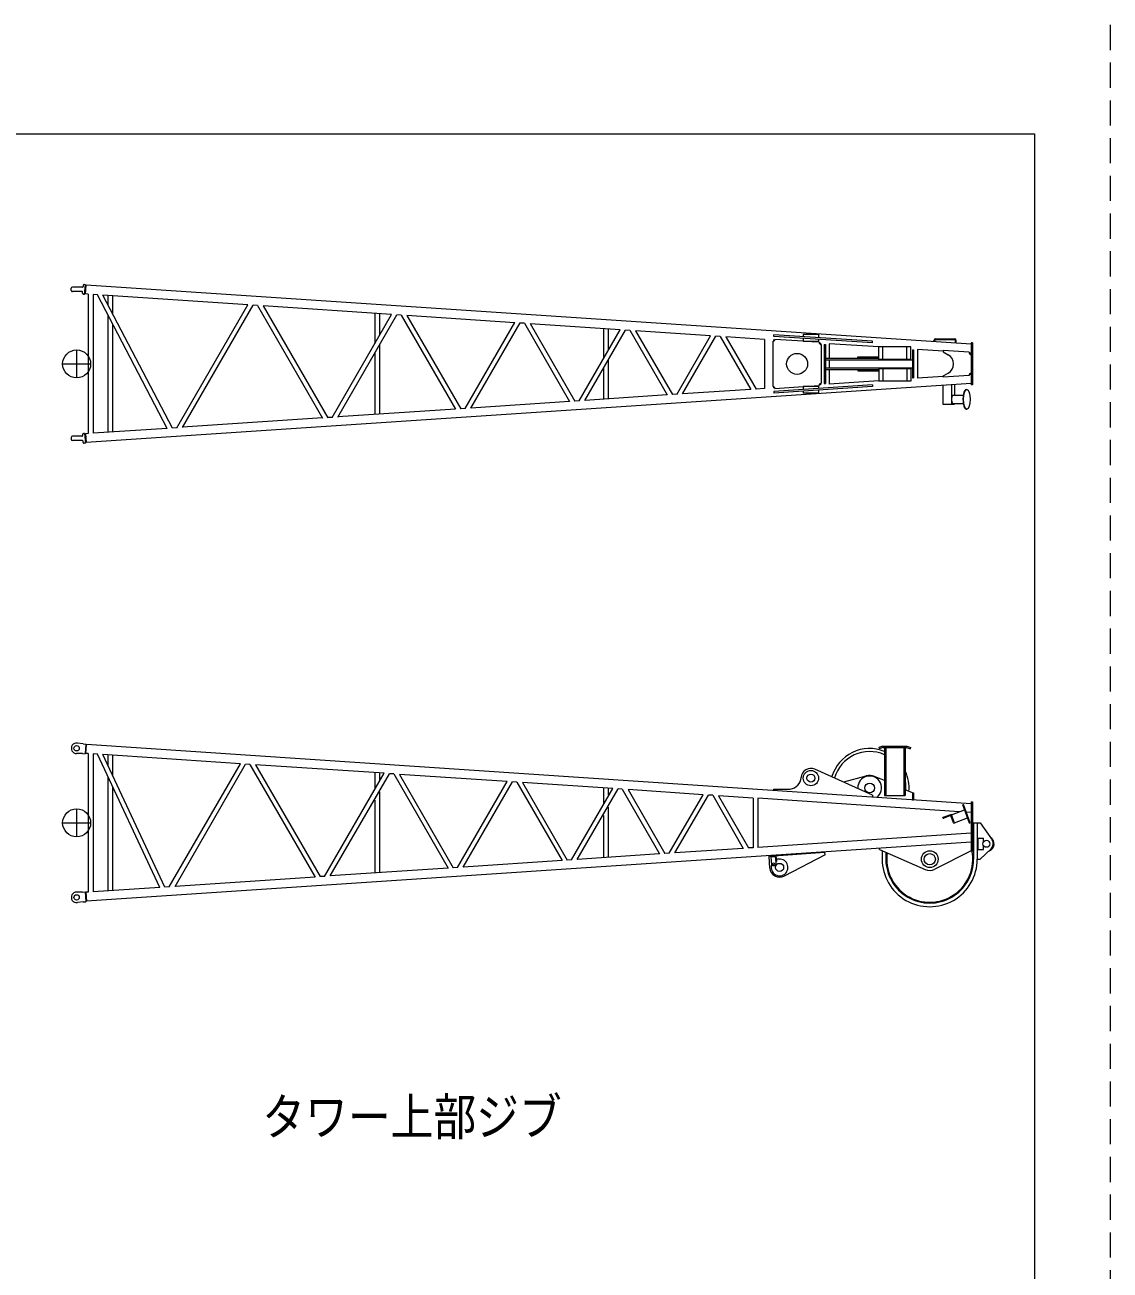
# Model space of a CAD drawing. Units: millimetres on the paper. Extents: x -420 to 629, y -297 to 297.
# Drawn here: x 291.1 to 420.5, y 148.5 to 297 of the extents above; entities that cross this region are included whole.
import ezdxf
from ezdxf.enums import TextEntityAlignment as Align

# ---------------------------------------------------------------- set-up
doc = ezdxf.new("R2010")
doc.units = ezdxf.units.MM
doc.linetypes.add('USER1', pattern=[4.5, 3, -1.5])
doc.layers.add('0-0_0', color=7, linetype='Continuous', lineweight=18)
doc.layers.add('0-1_1', color=7, linetype='Continuous', lineweight=18)
doc.styles.add('ＭＳ ゴシック', font='')
doc.styles.get('ＭＳ ゴシック').set_extended_font_data('MS Gothic')

msp = doc.modelspace()

# ---------------------------------------------------------------- linework, layer by layer
at = {"layer": '0-0_0'}
for p, q in [((298.077, 265.926), (298.065, 265.795)), ((298.359, 266.018), (298.204, 266.032)), ((298.254, 264.856), (298.359, 266.018)), ((298.444, 265.846), (298.344, 265.855)), ((298.359, 264.909), (298.454, 265.964)), ((403.934, 258.914), (298.454, 265.964)), ((296.66, 265.336), (296.66, 265.586)), ((297.982, 265.72), (296.793, 265.72)), ((297.921, 265.203), (296.793, 265.203)), ((297.995, 265.013), (298.004, 265.112)), ((298.254, 264.856), (298.116, 264.868)), ((298.369, 265.009), (298.269, 265.018)), ((298.685, 264.888), (298.359, 264.909)), ((298.685, 264.888), (298.685, 248.255)), ((299.252, 264.85), (299.252, 248.293)), ((299.77, 264.815), (299.252, 264.85)), ((308.109, 248.885), (299.77, 264.815)), ((308.727, 248.926), (300.433, 264.771)), ((317.715, 263.616), (300.433, 264.771)), ((301.052, 263.589), (301.052, 264.729)), ((301.618, 262.506), (301.618, 264.691)), ((309.249, 248.951), (317.721, 263.625)), ((309.93, 248.997), (318.351, 263.582)), ((318.868, 263.539), (318.346, 263.573)), ((318.862, 263.548), (326.618, 250.114)), ((319.543, 263.503), (327.248, 250.156)), ((334.85, 262.47), (319.548, 263.493)), ((301.052, 248.413), (301.052, 262.367)), ((327.76, 250.19), (334.854, 262.478)), ((328.44, 250.236), (335.484, 262.436)), ((332.853, 262.604), (332.853, 259.011)), ((333.419, 262.566), (333.419, 259.992)), ((336, 262.393), (335.48, 262.428)), ((335.996, 262.401), (342.477, 251.175)), ((336.676, 262.356), (343.107, 251.217)), ((349.529, 261.489), (336.681, 262.348)), ((343.618, 251.251), (349.533, 261.495)), ((344.299, 251.297), (350.163, 261.453)), ((350.678, 261.412), (350.159, 261.447)), ((350.674, 261.419), (356.064, 252.084)), ((351.355, 261.373), (356.694, 252.127)), ((362.105, 260.649), (351.359, 261.367)), ((301.618, 248.451), (301.618, 261.285)), ((357.205, 252.161), (362.108, 260.654)), ((357.886, 252.206), (362.738, 260.612)), ((360.107, 260.782), (360.107, 257.187)), ((360.673, 260.744), (360.673, 258.168)), ((363.253, 260.572), (362.735, 260.607)), ((363.25, 260.577), (367.703, 252.863)), ((363.93, 260.532), (368.333, 252.906)), ((372.88, 259.929), (363.933, 260.527)), ((368.845, 252.94), (372.882, 259.933)), ((369.525, 252.985), (373.512, 259.891)), ((374.026, 259.852), (373.51, 259.886)), ((392.174, 259.27), (380.42, 260.055)), ((383.918, 260.063), (383.918, 259.821)), ((385.751, 260.063), (383.918, 260.063)), ((385.751, 260.063), (385.751, 259.699)), ((333.419, 258.859), (333.419, 250.577)), ((374.023, 259.856), (377.675, 253.531)), ((374.704, 259.811), (378.305, 253.573)), ((379.305, 259.499), (374.707, 259.806)), ((379.305, 259.499), (379.305, 253.644)), ((380.299, 259.263), (380.299, 253.88)), ((380.53, 259.417), (380.364, 259.428)), ((380.364, 259.428), (380.364, 259.271)), ((383.918, 259.273), (380.549, 259.496)), ((383.918, 259.621), (383.918, 259.263)), ((385.751, 259.263), (383.918, 259.263)), ((385.825, 259.146), (384.066, 259.263)), ((385.751, 259.498), (385.751, 259.263)), ((385.972, 259.054), (385.833, 259.063)), ((385.972, 259.054), (385.972, 258.902)), ((386.074, 258.88), (386.074, 254.263)), ((386.426, 258.905), (386.576, 258.905)), ((386.426, 258.905), (386.426, 254.238)), ((386.576, 258.905), (386.576, 254.238)), ((387.03, 258.983), (387.03, 257.246)), ((392.924, 258.589), (387.03, 258.983)), ((392.161, 259.07), (392.174, 259.27)), ((396.757, 258.621), (392.924, 258.621)), ((392.924, 257.121), (392.924, 258.621)), ((393.424, 257.197), (393.424, 258.535)), ((396.257, 257.201), (396.257, 258.535)), ((399.501, 259.21), (399.501, 259.363)), ((399.601, 259.203), (399.601, 259.363)), ((399.701, 259.563), (401.968, 259.563)), ((399.701, 259.463), (401.968, 259.463)), ((402.068, 259.038), (402.068, 259.363)), ((402.168, 259.032), (402.168, 259.363)), ((404.084, 259.071), (403.934, 259.071)), ((403.934, 259.071), (403.934, 254.071)), ((404.084, 259.071), (404.084, 254.071)), ((297.302, 258.238), (297.302, 254.905)), ((332.853, 257.878), (332.853, 250.539)), ((360.673, 257.035), (360.673, 252.398)), ((386.576, 257.246), (392.924, 257.246)), ((386.576, 257.046), (396.926, 257.046)), ((387.03, 257.046), (387.03, 256.096)), ((390.418, 257.246), (390.418, 257.396)), ((390.418, 257.396), (392.924, 257.396)), ((396.926, 258.238), (397.076, 258.238)), ((396.926, 258.238), (396.926, 254.905)), ((397.076, 258.238), (397.076, 254.905)), ((397.53, 258.281), (397.53, 254.862)), ((400.601, 258.076), (397.53, 258.281)), ((403.685, 257.955), (400.601, 258.161)), ((400.601, 258.161), (400.601, 257.994)), ((400.601, 257.994), (401.199, 257.669)), ((403.934, 257.853), (403.694, 257.869)), ((295.635, 256.571), (298.968, 256.571)), ((360.107, 256.054), (360.107, 252.36)), ((386.576, 256.096), (396.926, 256.096)), ((386.576, 255.896), (392.924, 255.896)), ((387.03, 255.896), (387.03, 254.16)), ((390.418, 255.896), (390.418, 255.746)), ((390.418, 255.746), (392.924, 255.746)), ((392.924, 256.021), (396.757, 256.021)), ((392.924, 256.021), (392.924, 254.521)), ((393.424, 255.946), (393.424, 254.608)), ((396.257, 255.941), (396.257, 254.608)), ((396.757, 256.021), (396.757, 254.521)), ((400.601, 255.148), (401.199, 255.473)), ((403.934, 254.229), (298.454, 247.179)), ((384.065, 253.88), (385.825, 253.996)), ((385.972, 254.089), (385.833, 254.08)), ((385.972, 254.241), (385.972, 254.089)), ((386.426, 254.238), (386.576, 254.238)), ((392.924, 254.554), (387.03, 254.16)), ((392.161, 254.073), (392.174, 253.873)), ((396.757, 254.521), (392.924, 254.521)), ((396.926, 254.905), (397.076, 254.905)), ((400.601, 255.067), (397.53, 254.862)), ((400.566, 254.004), (400.566, 251.764)), ((403.685, 255.188), (400.601, 254.982)), ((400.601, 255.148), (400.601, 254.982)), ((401.584, 254.072), (401.584, 251.764)), ((401.955, 254.097), (401.955, 252.851)), ((403.934, 255.29), (403.694, 255.274)), ((404.084, 254.071), (403.934, 254.071)), ((367.701, 252.868), (357.889, 252.212)), ((368.848, 252.945), (368.331, 252.91)), ((377.673, 253.535), (369.528, 252.99)), ((379.305, 253.644), (378.303, 253.577)), ((380.364, 253.871), (380.364, 253.714)), ((380.53, 253.725), (380.364, 253.714)), ((392.174, 253.873), (380.42, 253.088)), ((380.549, 253.646), (383.918, 253.87)), ((383.918, 253.88), (383.918, 253.522)), ((385.751, 253.88), (383.918, 253.88)), ((383.918, 253.321), (383.918, 253.08)), ((385.751, 253.08), (383.918, 253.08)), ((385.751, 253.88), (385.751, 253.644)), ((385.751, 253.444), (385.751, 253.08)), ((401.768, 252.851), (403.003, 252.851)), ((403.363, 253.514), (403.43, 253.514)), ((342.473, 251.182), (328.445, 250.244)), ((343.623, 251.259), (343.103, 251.224)), ((356.06, 252.09), (344.303, 251.304)), ((357.208, 252.167), (356.69, 252.132)), ((400.566, 251.764), (401.955, 251.764)), ((401.771, 251.843), (403.003, 251.843)), ((401.955, 251.843), (401.955, 251.764)), ((403.363, 251.181), (403.43, 251.181)), ((326.614, 250.122), (309.936, 249.007)), ((327.765, 250.199), (327.244, 250.164)), ((297.995, 248.13), (298.004, 248.031)), ((298.254, 248.287), (298.116, 248.274)), ((298.254, 248.287), (298.359, 247.125)), ((298.369, 248.133), (298.269, 248.124)), ((298.685, 248.255), (298.359, 248.233)), ((298.359, 248.233), (298.454, 247.179)), ((308.109, 248.885), (299.252, 248.293)), ((309.255, 248.962), (308.727, 248.926)), ((296.66, 247.807), (296.66, 247.557)), ((297.921, 247.94), (296.793, 247.94)), ((297.982, 247.423), (296.793, 247.423)), ((298.077, 247.217), (298.065, 247.347)), ((298.359, 247.125), (298.204, 247.111)), ((298.444, 247.297), (298.344, 247.288)), ((298.076, 211.261), (297.388, 211.356)), ((298.076, 211.261), (298.388, 211.24)), ((298.388, 211.24), (298.31, 210.076)), ((298.477, 211.067), (298.377, 211.074)), ((298.414, 210.123), (298.485, 211.179)), ((403.934, 204.121), (298.485, 211.179)), ((393.424, 210.988), (392.924, 210.821)), ((393.424, 210.988), (396.257, 210.988)), ((396.257, 210.988), (396.757, 210.821)), ((297.998, 210.097), (297.304, 210.095)), ((297.998, 210.097), (298.31, 210.076)), ((298.422, 210.236), (298.321, 210.242)), ((298.685, 210.105), (298.414, 210.123)), ((298.685, 210.105), (298.685, 193.571)), ((299.252, 210.067), (299.252, 193.609)), ((299.779, 210.032), (299.252, 210.067)), ((307.219, 194.142), (299.779, 210.032)), ((307.826, 194.182), (300.425, 209.988)), ((316.821, 208.891), (300.425, 209.988)), ((301.052, 208.649), (301.052, 209.946)), ((301.618, 207.439), (301.618, 209.908)), ((392.924, 210.821), (392.971, 210.679)), ((393.448, 210.838), (392.971, 210.679)), ((393.448, 210.838), (396.233, 210.838)), ((393.591, 210.838), (393.591, 205.088)), ((393.757, 210.838), (393.757, 205.088)), ((395.924, 210.838), (395.924, 205.088)), ((396.091, 210.838), (396.091, 205.088)), ((396.233, 210.838), (396.71, 210.679)), ((396.71, 210.679), (396.757, 210.821)), ((308.349, 194.217), (316.821, 208.891)), ((309.03, 194.263), (317.451, 208.849)), ((317.962, 208.815), (317.451, 208.849)), ((317.962, 208.815), (325.719, 195.38)), ((333.954, 207.744), (318.643, 208.769)), ((318.643, 208.769), (326.349, 195.422)), ((392.168, 205.159), (385.312, 208.235)), ((301.052, 193.729), (301.052, 207.313)), ((326.86, 195.456), (333.954, 207.744)), ((327.541, 195.502), (334.584, 207.702)), ((332.853, 207.818), (332.853, 206.003)), ((333.419, 207.78), (333.419, 206.984)), ((335.096, 207.668), (334.584, 207.702)), ((335.096, 207.668), (341.577, 196.441)), ((335.776, 207.622), (342.207, 196.483)), ((348.633, 206.762), (335.776, 207.622)), ((342.719, 196.518), (348.633, 206.762)), ((343.399, 196.563), (349.263, 206.72)), ((349.774, 206.685), (349.263, 206.72)), ((349.774, 206.685), (355.164, 197.351)), ((350.455, 206.64), (355.794, 197.393)), ((361.208, 205.92), (350.455, 206.64)), ((388.751, 206.715), (391.438, 207.451)), ((393.591, 206.874), (392.435, 207.379)), ((301.618, 193.767), (301.618, 206.103)), ((333.419, 205.518), (333.419, 195.895)), ((356.305, 197.427), (361.208, 205.92)), ((356.986, 197.473), (361.838, 205.878)), ((360.107, 205.994), (360.107, 204.179)), ((360.673, 205.956), (360.673, 205.16)), ((362.35, 205.844), (361.838, 205.878)), ((362.35, 205.844), (366.803, 198.13)), ((363.03, 205.798), (367.433, 198.172)), ((371.982, 205.199), (363.03, 205.798)), ((367.945, 198.206), (371.982, 205.199)), ((368.625, 198.252), (372.612, 205.157)), ((373.123, 205.123), (372.612, 205.157)), ((373.123, 205.123), (376.775, 198.797)), ((377.94, 204.8), (373.804, 205.077)), ((373.804, 205.077), (377.405, 198.839)), ((380.368, 205.862), (382.371, 205.862)), ((380.368, 205.862), (380.368, 205.698)), ((392.168, 205.159), (392.168, 204.898)), ((393.591, 205.088), (396.091, 205.088)), ((396.926, 205.417), (396.091, 205.782)), ((396.926, 205.417), (397.076, 205.417)), ((397.076, 205.417), (397.076, 204.584)), ((297.302, 203.504), (297.302, 200.171)), ((332.853, 204.536), (332.853, 195.857)), ((360.673, 203.693), (360.673, 197.719)), ((377.94, 204.8), (377.94, 198.875)), ((378.507, 204.762), (378.507, 198.913)), ((402.559, 203.153), (378.507, 204.762)), ((402.937, 203.995), (403.031, 204.029)), ((403.735, 201.802), (402.937, 203.995)), ((403.934, 204.338), (404.084, 204.338)), ((403.934, 204.338), (403.934, 198.504)), ((404.084, 204.338), (404.084, 198.504)), ((360.107, 202.712), (360.107, 197.682)), ((401.584, 202.838), (400.566, 202.467)), ((400.578, 202.436), (400.566, 202.467)), ((401.392, 202.661), (400.663, 202.396)), ((401.838, 201.848), (401.573, 202.576)), ((401.955, 201.82), (401.584, 202.838)), ((401.597, 202.802), (403.163, 203.372)), ((401.942, 201.855), (403.508, 202.425)), ((403.934, 203.06), (403.37, 203.098)), ((295.635, 201.838), (298.968, 201.838)), ((403.934, 200.615), (378.507, 198.913)), ((401.955, 201.82), (401.924, 201.808)), ((404.084, 201.838), (405.001, 201.838)), ((404.234, 201.838), (404.234, 197.504)), ((404.668, 201.838), (404.668, 197.504)), ((405.001, 201.838), (406.431, 199.819)), ((403.934, 199.554), (298.485, 192.497)), ((405.418, 199.589), (405.418, 200.004)), ((405.418, 198.671), (405.418, 199.086)), ((366.803, 198.13), (356.986, 197.473)), ((367.945, 198.206), (367.433, 198.172)), ((376.775, 198.797), (368.625, 198.252)), ((377.94, 198.875), (377.405, 198.839)), ((379.841, 197.841), (379.834, 197.941)), ((386.508, 198.288), (379.841, 197.841)), ((379.935, 196.445), (379.841, 197.841)), ((380.007, 197.853), (380.01, 197.811)), ((380.528, 197.804), (380.055, 197.772)), ((380.063, 197.773), (380.125, 196.841)), ((380.601, 197.725), (380.512, 197.803)), ((380.599, 197.742), (380.657, 196.877)), ((380.673, 197.897), (380.717, 197.232)), ((386.525, 198.038), (381.638, 195.488)), ((386.508, 198.288), (386.501, 198.387)), ((386.525, 198.038), (386.508, 198.288)), ((393.03, 198.657), (393.019, 198.824)), ((393.03, 198.657), (398.467, 196.282)), ((393.334, 198.524), (393.334, 197.504)), ((393.768, 198.335), (393.768, 197.504)), ((403.934, 198.504), (399.603, 196.314)), ((403.934, 198.504), (404.234, 198.504)), ((404.784, 198.671), (405.418, 198.671)), ((405.001, 197.504), (406.318, 198.727)), ((341.577, 196.441), (327.541, 195.502)), ((342.719, 196.518), (342.207, 196.484)), ((355.164, 197.351), (343.399, 196.563)), ((356.305, 197.427), (355.794, 197.393)), ((380.285, 196.702), (380.125, 196.841)), ((380.518, 196.717), (380.285, 196.702)), ((380.657, 196.877), (380.518, 196.717)), ((380.717, 197.232), (380.676, 197.229)), ((404.668, 197.504), (405.001, 197.504)), ((325.719, 195.38), (309.03, 194.263)), ((326.86, 195.456), (326.349, 195.422)), ((297.998, 193.58), (297.304, 193.582)), ((297.998, 193.58), (298.31, 193.6)), ((298.31, 193.6), (298.388, 192.436)), ((298.422, 193.441), (298.321, 193.434)), ((298.685, 193.571), (298.414, 193.552)), ((298.414, 193.552), (298.485, 192.497)), ((307.219, 194.142), (299.252, 193.609)), ((308.349, 194.217), (307.826, 194.182)), ((298.076, 192.415), (297.388, 192.321)), ((298.076, 192.415), (298.388, 192.436)), ((298.477, 192.609), (298.377, 192.603))]:
    msp.add_line(p, q, dxfattribs=at)
for points in [[(392.161, 259.07), (380.407, 259.856), (380.42, 260.055)], [(392.924, 257.121), (396.757, 257.121), (396.757, 258.621)], [(392.161, 254.073), (380.407, 253.287), (380.42, 253.088)], [(396.926, 205.417), (396.926, 204.584), (397.076, 204.584)], [(403.735, 201.802), (403.829, 201.837), (403.031, 204.029)], [(404.784, 198.671), (404.784, 200.004), (405.418, 200.004)]]:
    msp.add_lwpolyline(points, dxfattribs=at)
for centre, radius in [((297.302, 256.571), 1.667), ((383.187, 256.571), 1.25), ((297.302, 210.728), 0.317), ((384.834, 207.171), 0.917), ((384.834, 207.171), 0.475), ((391.834, 206.004), 0.583), ((297.302, 201.838), 1.667), ((405.751, 199.338), 0.417), ((399.001, 197.504), 1), ((399.001, 197.504), 0.667), ((399.001, 197.504), 0.667), ((399.001, 197.504), 0.667), ((380.385, 196.959), 0.117), ((381.099, 196.522), 0.487), ((297.302, 192.948), 0.317)]:
    msp.add_circle(centre, radius, dxfattribs=at)
for centre, radius, start, end in [((298.193, 265.915), 0.117, 84.84428, 174.86038), ((296.793, 265.586), 0.133, 89.99993, 179.99991), ((296.793, 265.336), 0.133, 179.99998, 270.00003), ((297.921, 265.12), 0.0833, 354.84848, 89.97452), ((297.982, 265.803), 0.0833, 270.01608, 354.84835), ((298.127, 265.001), 0.133, 174.84761, 264.84679), ((380.299, 259.513), 0.25, 270, 356.20256), ((386.074, 259.13), 0.25, 176.20252, 270), ((399.701, 259.363), 0.2, 90, 180), ((399.701, 259.363), 0.1, 90, 180), ((401.968, 259.363), 0.2, 0, 90), ((401.968, 259.363), 0.1, 0, 90), ((400.601, 256.571), 1.25, 298.55414, 61.44586), ((403.934, 257.938), 0.25, 176.17096, 270), ((403.934, 255.205), 0.25, 90, 183.82905), ((386.074, 254.013), 0.25, 90, 183.79718), ((380.299, 253.63), 0.25, 3.79775, 90), ((297.921, 248.023), 0.0833, 270.02548, 5.15152), ((298.127, 248.142), 0.133, 95.15322, 185.15239), ((296.793, 247.807), 0.133, 89.99998, 180.00002), ((296.793, 247.557), 0.133, 180.00009, 270.00007), ((297.982, 247.34), 0.0833, 5.15165, 89.98392), ((298.193, 247.227), 0.117, 185.13962, 275.15572), ((297.302, 210.728), 0.633, 82.16701, 270.17485), ((391.834, 206.004), 4.7, 68.05988, 163.38976), ((391.834, 206.004), 4.336, 66.10922, 163.99133), ((384.834, 207.171), 1.167, 65.83033, 176.17096), ((391.834, 206.004), 4.7, 355.01806, 25.10224), ((382.174, 207.349), 1.5, 277.57397, 356.17095), ((391.834, 206.004), 1.417, 307.06274, 180.56669), ((391.834, 206.004), 1.5, 66.4066, 105.30904), ((391.834, 206.004), 4.336, 356.64537, 11.02321), ((400.641, 202.459), 0.0667, 199.99996, 289.99994), ((401.44, 202.528), 0.142, 19.99996, 109.99998), ((401.901, 201.871), 0.0667, 199.99996, 289.99994), ((405.751, 199.338), 0.917, 288.2521, 59.93822), ((405.751, 199.338), 0.833, 312.87199, 35.31835), ((380.052, 197.814), 0.0417, 183.82901, 273.829), ((381.099, 196.522), 1, 162.45366, 113.30009), ((380.533, 197.737), 0.0667, 3.82908, 93.82908), ((399.001, 197.504), 5.133, 171.46191, 11.23335), ((381.099, 196.522), 1.167, 183.82904, 297.55987), ((380.673, 197.271), 0.0417, 183.82901, 273.829), ((399.001, 197.504), 5.667, 179.99999, 0), ((399.001, 197.504), 5.233, 179.99999, 0), ((399.001, 197.504), 1.333, 246.40727, 296.81879), ((297.302, 192.948), 0.633, 89.8251, 277.83294)]:
    msp.add_arc(centre, radius, start, end, dxfattribs=at)
for centre, major_axis, ratio, start_param, end_param in [((401.77, 252.347), (0, 0.504), 0.342872, 6.2831853, 9.4327528), ((403.363, 252.347), (-0.004, 1.167), 0.342148, 6.2721479, 9.4137406)]:
    msp.add_ellipse(centre, major_axis=major_axis, ratio=ratio, start_param=start_param, end_param=end_param, dxfattribs=at)
msp.add_ellipse((403.43, 252.347), major_axis=(-0.004, 1.167), ratio=0.342148, dxfattribs=at)
at = {"layer": '0-1_1', "linetype": 'USER1'}
msp.add_line((420.5, 297), (420.5, -297), dxfattribs=at)
at = {"layer": '0-1_1'}
for p, q in [((-411.5, 284), (411.5, 284)), ((411.5, 284), (411.5, -286))]:
    msp.add_line(p, q, dxfattribs=at)

# ---------------------------------------------------------------- texts
at = {"layer": '0-0_0', "style": 'ＭＳ ゴシック', "width": 0.85}
msp.add_text('タワー上部ジブ', height=4.399, dxfattribs=at).set_placement((319.43, 163.266), align=Align.BOTTOM_LEFT)

doc.saveas('drawing.dxf')
